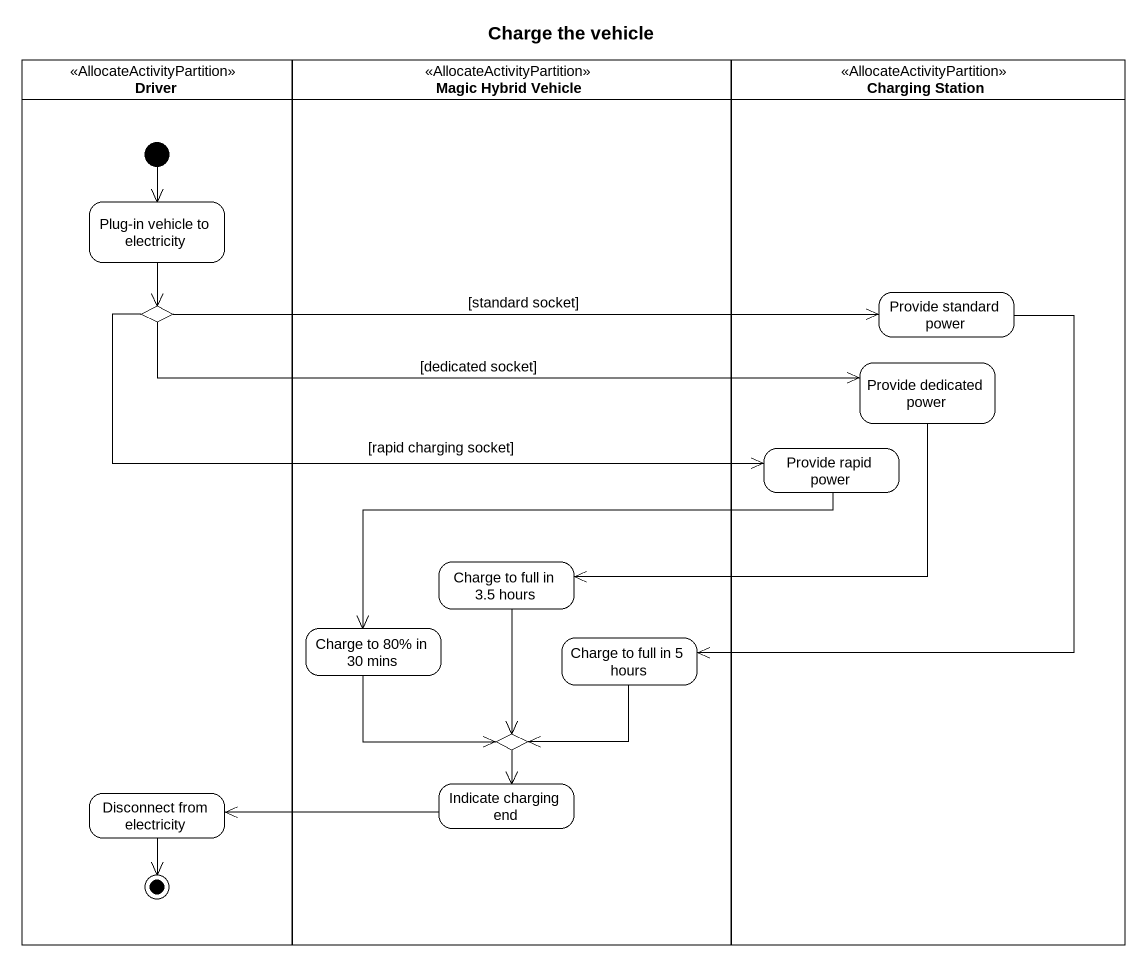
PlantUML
@startuml
title Charge the vehicle
hide empty description
state Driver <<AllocateActivityPartition>> {
  state "Plug-in vehicle to electricity" as Plug_in_vehicle_to
  state choice1 <<choice>>
  state "Disconnect from electricity" as Disconnect_from_electricity
  [*] --> Plug_in_vehicle_to
  Disconnect_from_electricity --> [*]
}
state "Magic Hybrid Vehicle" as Magic_Hybrid_Vehicle <<AllocateActivityPartition>> {
  state "Charge to full in 3.5 hours" as Charge_to_full_in_3_5_hours
  state "Charge to 80% in 30 mins" as Charge_to_80_in_30_mins
  state "Charge to full in 5 hours" as Charge_to_full_in_5_hours
  state choice2 <<choice>>
  state "Indicate charging end" as Indicate_charging_end
}
state "Charging Station" as Charging_Station <<AllocateActivityPartition>> {
  state "Provide standard power" as Provide_standard_power
  state "Provide dedicated power" as Provide_dedicated_power
  state "Provide rapid power" as Provide_rapid_power
}
Plug_in_vehicle_to --> choice1
choice1 -right-> Provide_standard_power : [standard socket]
choice1 -right-> Provide_dedicated_power : [dedicated socket]
choice1 -right-> Provide_rapid_power : [rapid charging socket]
Provide_standard_power --> Charge_to_full_in_5_hours
Provide_dedicated_power -left-> Charge_to_full_in_3_5_hours
Provide_rapid_power -left-> Charge_to_80_in_30_mins
Charge_to_full_in_3_5_hours --> choice2
Charge_to_80_in_30_mins --> choice2
Charge_to_full_in_5_hours --> choice2
choice2 --> Indicate_charging_end
Indicate_charging_end -left-> Disconnect_from_electricity
@enduml
